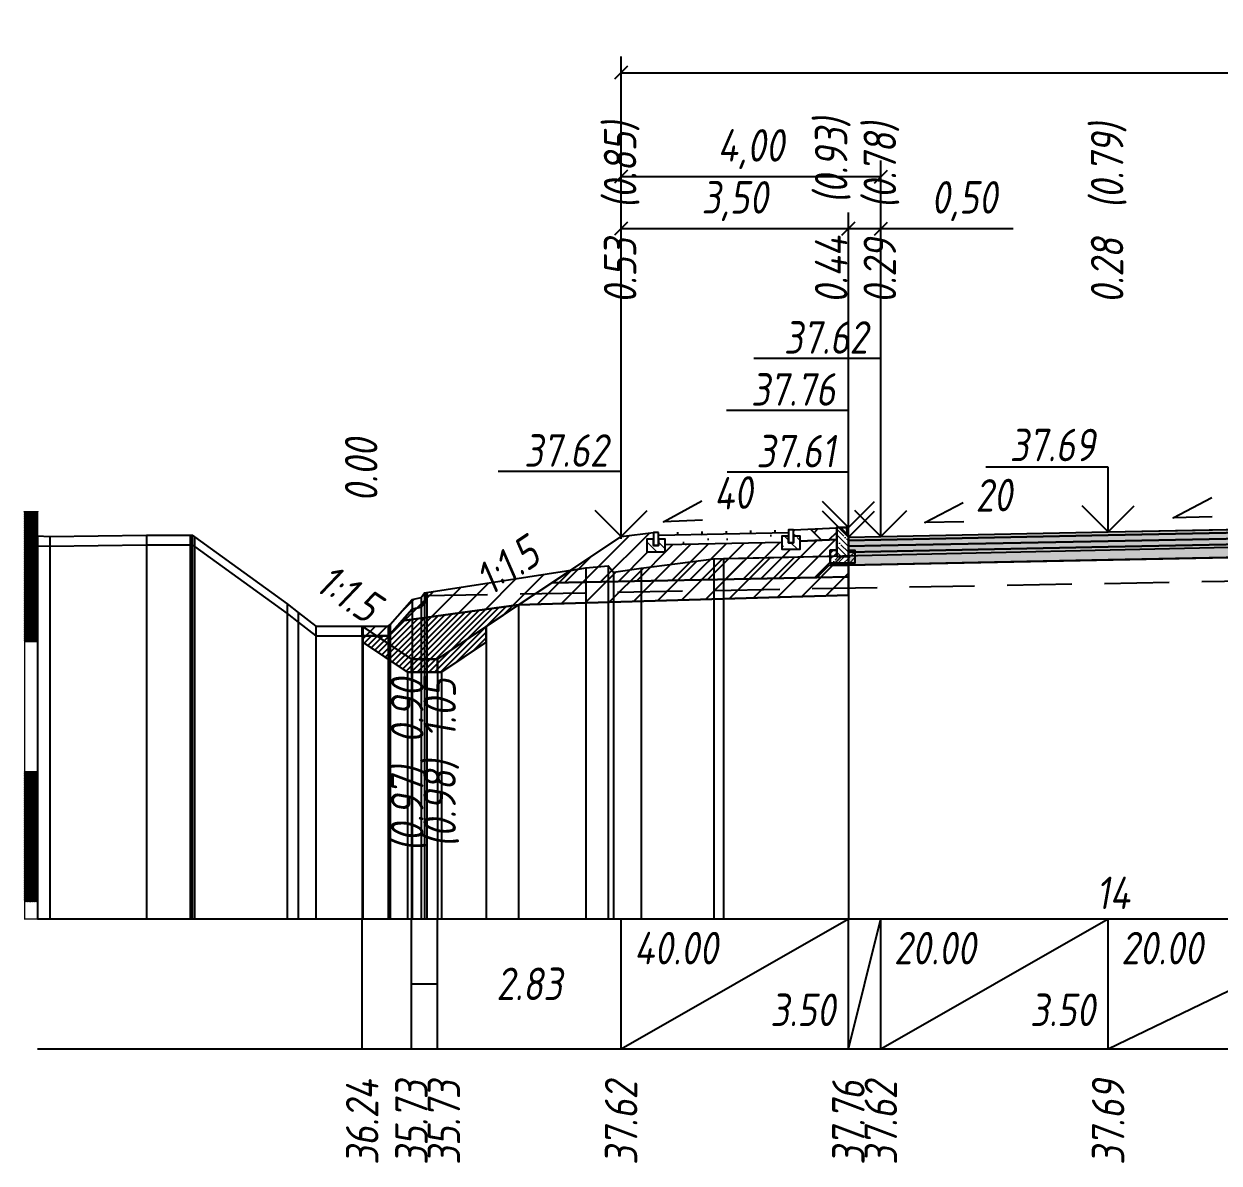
# Model space of a CAD drawing. Extents: x -717 to 1451, y -133302 to 233.
# Drawn here: x 78.9 to 171, y -111419.8 to -111332.1 of the extents above; entities that cross this region are included whole.
import ezdxf
from ezdxf.enums import TextEntityAlignment as Align

# ---------------------------------------------------------------- set-up
doc = ezdxf.new("R2010")
doc.units = 0
doc.linetypes.add('штриховая', pattern=[0.75, 0.5, -0.25])
for name, color, linetype in [('Интерполированный поперечник', 2, 'Continuous'), ('КОД_399', 252, 'Continuous'), ('Код_514', 1, 'Continuous'), ('Контур_0', 7, 'Continuous'), ('Контур_2660', 7, 'Continuous'), ('Контур_2665', 7, 'Continuous'), ('Контур_400', 7, 'Continuous'), ('Контур_508', 7, 'Continuous'), ('Контур_512', 7, 'Continuous'), ('Контур_513', 7, 'Continuous'), ('Красный поперечник', 1, 'Continuous'), ('Линейка абсолютных высот', 7, 'Continuous'), ('Объём_2501', 7, 'Continuous'), ('Объём_2650', 7, 'Continuous'), ('Объём_2660', 7, 'Continuous'), ('Объём_2661', 7, 'Continuous'), ('Объём_2663', 7, 'Continuous'), ('Объём_2664', 7, 'Continuous'), ('Объём_2665', 7, 'Continuous'), ('Объём_2666', 7, 'Continuous'), ('Объём_2667', 7, 'Continuous'), ('Объём_2668', 7, 'Continuous'), ('Объём_2669', 7, 'Continuous'), ('Объём_2675', 7, 'Continuous'), ('Откосы', 7, 'Continuous'), ('Отметки покрытия', 7, 'Continuous'), ('Рабочие отметки', 7, 'Continuous'), ('Рабочие отметки доп.', 7, 'Continuous'), ('Слои выравнивания', 7, 'Continuous'), ('Таблица', 7, 'Continuous'), ('Уклоны проезжей части', 7, 'Continuous'), ('Черный поперечник', 3, 'Continuous')]:
    doc.layers.add(name, color=color, linetype=linetype)
for name, color, linetype, true_color in [('Контур_2540', 2, 'Continuous', 0xffff00), ('Контур_2562', 3, 'Continuous', 0x00ff00), ('Контур_2570', 7, 'Continuous', 0x80ff00), ('Контур_2583', 3, 'Continuous', 0x00ff00), ('Контур_2584', 3, 'Continuous', 0x00ff00), ('Контур_2725', 7, 'Continuous', 0x323232), ('Контур_2736', 4, 'Continuous', 0x00ffff), ('Контур_2737', 4, 'Continuous', 0x00ffff), ('Контур_2738', 4, 'Continuous', 0x00ffff), ('Контур_2739', 4, 'Continuous', 0x00ffff), ('Контур_2741', 4, 'Continuous', 0x00ffff), ('Контур_2742', 4, 'Continuous', 0x00ffff), ('Контур_2743', 4, 'Continuous', 0x00ffff), ('Контур_2744', 7, 'Continuous', 0xa4ffff), ('Контур_2745', 7, 'Continuous', 0xa4ffff), ('Контур_2747', 4, 'Continuous', 0x00ffff), ('Контур_2748', 4, 'Continuous', 0x00ffff), ('Контур_2749', 4, 'Continuous', 0x00ffff), ('Контур_2750', 4, 'Continuous', 0x00ffff), ('Контур_2751', 4, 'Continuous', 0x00ffff), ('Контур_2752', 4, 'Continuous', 0x00ffff), ('Контур_2760', 7, 'Continuous', 0x323232), ('Контур_2761', 7, 'Continuous', 0x323232), ('Контур_2762', 7, 'Continuous', 0x323232), ('Контур_2763', 7, 'Continuous', 0x323232), ('Контур_402', 7, 'Continuous', 0xff6464), ('Контур_703', 4, 'Continuous', 0x00ffff), ('Контур_705', 4, 'Continuous', 0x00ffff), ('Контур_707', 4, 'Continuous', 0x00ffff), ('Контур_720', 131, 'Continuous', 0xaaffff), ('Объём_2520', 7, 'Continuous', 0x80ffff), ('Объём_2540', 2, 'Continuous', 0xffff00), ('Объём_2562', 3, 'Continuous', 0x00ff00), ('Объём_2563', 7, 'Continuous', 0xff8000), ('Объём_2570', 7, 'Continuous', 0x80ff00), ('Объём_2583', 3, 'Continuous', 0x00ff00), ('Объём_2584', 3, 'Continuous', 0x00ff00), ('Объём_2594', 3, 'Continuous', 0x00ff00), ('Объём_2598', 3, 'Continuous', 0x00ff00), ('Объём_2600', 7, 'Continuous', 0x808000), ('Объём_2620', 2, 'Continuous', 0xffff00), ('Объём_2746', 2, 'Continuous', 0xffff00)]:
    doc.layers.add(name, color=color, linetype=linetype, true_color=true_color)
doc.styles.get("Standard").update_dxf_attribs({"font": 'txt', "height": 2.5})
doc.styles.add('М', font='romand.shx', dxfattribs={"width": 0.8, "oblique": 10, "height": 2.5})
doc.dimstyles.new('ISO-25', dxfattribs={"dimtxt": 2.5, "dimasz": 2.5, "dimexe": 1.25, "dimexo": 0.625, "dimtad": 1, "dimtxsty": 'Standard', "dimcen": 2.5, "dimadec": 0, "dimazin": 0, "dimtfac": 1, "dimtmove": 0, "dimatfit": 3, "dimfxl": 1, "dimarcsym": 0})
pattern_1 = [(45.000001252, (0, 0), (-0.026516505928, 0.026516504769), []), (135.00000034, (0, 0), (-0.02651650519, -0.026516505506), [])]

# ---------------------------------------------------------------- blocks, each defined once
blk = doc.blocks.new('_Oblique')
at = {"color": 0, "linetype": 'ByBlock', "lineweight": -2}
blk.add_line((-0.5, -0.5), (0.5, 0.5), dxfattribs=at)
blk = doc.blocks.new('*D3616')
at = {"color": 0, "lineweight": -2, "transparency": 16777216}
for p, q in [((124.935, -111371.008), (124.935, -111346.617)), ((142.435, -111371.058), (142.435, -111346.617)), ((124.935, -111347.867), (142.435, -111347.867))]:
    blk.add_line(p, q, dxfattribs=at)
at = {"layer": 'Defpoints', "color": 0, "transparency": 16777216}
for p in [(142.435, -111347.867), (124.935, -111371.633), (142.435, -111371.683)]:
    blk.add_point(p, dxfattribs=at)
at = {"color": 0, "lineweight": -2, "transparency": 16777216, "rotation": 180}
blk.add_blockref('_Oblique', (124.935, -111347.867), dxfattribs=at)
at = {"color": 0, "lineweight": -2, "transparency": 16777216}
blk.add_blockref('_Oblique', (142.435, -111347.867), dxfattribs=at)
at = {"color": 0, "transparency": 16777216, "insert": (133.685, -111345.754), "char_height": 2.5, "width": 9.58333, "attachment_point": 5, "style": 'М'}
blk.add_mtext('3,50', dxfattribs=at)
blk = doc.blocks.new('*D3618')
at = {"color": 0, "lineweight": -2, "transparency": 16777216}
for p, q in [((142.435, -111371.058), (142.435, -111346.617)), ((144.935, -111371.008), (144.935, -111346.617)), ((142.435, -111347.867), (144.935, -111347.867)), ((144.935, -111347.867), (155.129, -111347.867))]:
    blk.add_line(p, q, dxfattribs=at)
at = {"layer": 'Defpoints', "color": 0, "transparency": 16777216}
for p in [(144.935, -111347.867), (142.435, -111371.683), (144.935, -111371.633)]:
    blk.add_point(p, dxfattribs=at)
at = {"color": 0, "lineweight": -2, "transparency": 16777216, "rotation": 180}
blk.add_blockref('_Oblique', (142.435, -111347.867), dxfattribs=at)
at = {"color": 0, "lineweight": -2, "transparency": 16777216}
blk.add_blockref('_Oblique', (144.935, -111347.867), dxfattribs=at)
at = {"color": 0, "transparency": 16777216, "insert": (151.367, -111345.754), "char_height": 2.5, "width": 9.16667, "attachment_point": 5, "style": 'М'}
blk.add_mtext('0,50', dxfattribs=at)
blk = doc.blocks.new('*D3621')
at = {"color": 0, "lineweight": -2, "transparency": 16777216}
for p, q in [((124.935, -111371.758), (124.935, -111342.617)), ((144.935, -111371.008), (144.935, -111342.617)), ((124.935, -111343.867), (144.935, -111343.867))]:
    blk.add_line(p, q, dxfattribs=at)
at = {"layer": 'Defpoints', "color": 0, "transparency": 16777216}
for p in [(144.935, -111343.867), (144.935, -111371.633), (124.935, -111372.383)]:
    blk.add_point(p, dxfattribs=at)
at = {"color": 0, "lineweight": -2, "transparency": 16777216, "rotation": 180}
blk.add_blockref('_Oblique', (124.935, -111343.867), dxfattribs=at)
at = {"color": 0, "lineweight": -2, "transparency": 16777216}
blk.add_blockref('_Oblique', (144.935, -111343.867), dxfattribs=at)
at = {"color": 0, "transparency": 16777216, "insert": (134.935, -111341.754), "char_height": 2.5, "width": 9.16667, "attachment_point": 5, "style": 'М'}
blk.add_mtext('4,00', dxfattribs=at)
blk = doc.blocks.new('*D3622')
at = {"color": 0, "lineweight": -2, "transparency": 16777216}
for p, q in [((124.935, -111371.758), (124.935, -111334.617)), ((241.472, -111371.758), (241.472, -111334.617)), ((124.935, -111335.867), (241.472, -111335.867))]:
    blk.add_line(p, q, dxfattribs=at)
at = {"layer": 'Defpoints', "color": 0, "transparency": 16777216}
for p in [(241.472, -111335.867), (124.935, -111372.383), (241.472, -111372.383)]:
    blk.add_point(p, dxfattribs=at)
at = {"color": 0, "lineweight": -2, "transparency": 16777216, "rotation": 180}
blk.add_blockref('_Oblique', (124.935, -111335.867), dxfattribs=at)
at = {"color": 0, "lineweight": -2, "transparency": 16777216}
blk.add_blockref('_Oblique', (241.472, -111335.867), dxfattribs=at)
at = {"color": 0, "transparency": 16777216, "insert": (183.204, -111333.754), "char_height": 2.5, "width": 11.66667, "attachment_point": 5, "style": 'М'}
blk.add_mtext('23,31', dxfattribs=at)
blk = doc.blocks.new('БР100.30.18')
at = {"linetype": 'Continuous', "lineweight": 13}
h = blk.add_hatch(dxfattribs=at)
h.set_pattern_fill('ANSI35', scale=5)
h.set_pattern_definition([(45, (-1504.996, -4799.2297), (-0.88388348, 0.88388348), []), (45, (-1504.1121, -4799.2297), (-0.88388348, 0.88388348), [1.5625, -0.3125, 0, -0.3125])])
h.paths.add_polyline_path([(0.3, 3.47), (1.8, 3.47), (1.8, -1.03), (0, -1.03), (0, 1.97)])
h = blk.add_hatch(dxfattribs=at)
h.set_pattern_fill('ANSI35', scale=5, angle=90)
h.set_pattern_definition([(135, (-1504.996, -4800.7297), (-0.88388348, -0.88388348), []), (135, (-1504.996, -4799.8458), (-0.88388348, -0.88388348), [1.5625, -0.3125, 0, -0.3125])])
h.paths.add_polyline_path([(-1, -0.03), (0, -0.03), (0, -1.03), (1.8, -1.03), (1.8, -0.03), (2.8, -0.03), (2.8, -2.03), (-1, -2.03)])
at = {"color": 7, "lineweight": 30}
blk.add_lwpolyline([(1.8, -1.03), (0, -1.03), (0, 1.97), (0.3, 3.47), (1.8, 3.47)], close=True, dxfattribs=at)
at = {"linetype": 'Continuous'}
blk.add_lwpolyline([(0, -0.03), (-1, -0.03), (-1, -2.03), (2.8, -2.03), (2.8, -0.03), (1.8, -0.03)], dxfattribs=at)

msp = doc.modelspace()

# ---------------------------------------------------------------- hatches: boundary and pattern name
at = {"linetype": 'Continuous'}
h = msp.add_hatch(dxfattribs=at)
h.set_pattern_fill('ANSI31', color=256, scale=15, angle=45, style=0)
h.set_pattern_definition([(90, (-1747.5688, -116324.6858), (-1.875, 3e-16), [])])
h.paths.add_polyline_path([(127.819, -111371.261), (137.814, -111371.055), (137.814, -111371.255), (127.819, -111371.453)])
h = msp.add_hatch(dxfattribs=at)
h.set_pattern_fill('AR-HBONE', color=253, scale=0.3)
h.set_pattern_definition([(45, (-135.1326, -117176.9043), (0, 1.69705627), [3.6, -1.2]), (135, (-134.2841, -117176.0557), (1e-16, 1.69705627), [3.6, -1.2])])
h.paths.add_polyline_path([(137.814, -111371.055), (137.814, -111372.055), (137.814, -111372.055)])
h.paths.add_polyline_path([(141.535, -111370.906), (138.214, -111371.055), (138.214, -111371.555), (138.714, -111371.555), (138.714, -111371.933), (141.536, -111371.807)])
at = {"linetype": 'Continuous', "lineweight": 13}
h = msp.add_hatch(dxfattribs=at)
h.set_pattern_fill('ANSI35', scale=5, angle=90)
h.set_pattern_definition([(135, (-1693.1278, -45643.6328), (-0.883883476, -0.883883476), []), (135, (-1693.1278, -45642.749), (-0.883883476, -0.883883476), [1.5625, -0.3125, 0, -0.3125])])
h.paths.add_polyline_path([(128.319, -111371.761), (127.819, -111371.761), (127.819, -111372.261), (127.419, -111372.261), (127.419, -111371.761), (126.919, -111371.761), (126.919, -111372.761), (128.319, -111372.761)])
h = msp.add_hatch(dxfattribs=at)
h.set_pattern_fill('ANSI35', scale=5, angle=90)
h.set_pattern_definition([(135, (-1703.5234, -45643.4267), (-0.883883476, -0.883883476), []), (135, (-1703.5234, -45642.5429), (-0.883883476, -0.883883476), [1.5625, -0.3125, 0, -0.3125])])
h.paths.add_polyline_path([(138.714, -111371.555), (138.215, -111371.555), (138.214, -111372.055), (137.814, -111372.055), (137.814, -111371.555), (137.314, -111371.555), (137.314, -111372.555), (138.714, -111372.555)])
at = {"layer": 'КОД_399'}
h = msp.add_hatch(dxfattribs=at)
h.set_pattern_fill('AR-CONC', scale=0.7, angle=45, style=0)
h.set_pattern_definition([(95, (-1747.651, -116324.775), (3.860864, 3.2396496), [0.525, -5.775]), (40, (-1747.651, -116324.775), (-4.409945, 3.036377), [0.42, -4.62]), (145.45144, (-1747.329, -116324.505), (-0.549081, 6.2760265), [0.4461813, -4.907995]), (91.1842, (-1748.641, -116323.785), (6.101854, 4.4632964), [0.7875, -8.6625]), (141.63564, (-1748.132, -116323.413), (-0.1953, 9.447982), [0.669272, -7.361996]), (36.18416, (-1748.641, -116323.785), (-0.1953, 9.447982), [0.63, -6.93]), (66, (-1747.8983, -116323.5376), (4.947401, 0.9616773), [0.525, -5.775]), (11, (-1747.8983, -116323.5376), (-2.38496, 4.793659), [0.42, -4.62]), (116.45144, (-1747.486, -116323.4574), (2.562441, 5.7553363), [0.4461813, -4.907995]), (82.5, (-1747.6508, -116324.775), (-1.5875523, 1.7079287), [0, -4.564, 0, -4.69, 0, -4.6375]), (52.5, (-1747.6508, -116324.775), (-0.6501106, 3.2543661), [0, -2.674, 0, -4.459, 0, -1.7675]), (12.5, (-1748.7546, -116325.8788), (2.7539272, 2.5306453), [0, -1.75, 0, -5.46, 0, -7.245]), (2.5, (-1749.2496, -116326.3738), (2.3911299, 3.3821186), [0, -2.275, 0, -3.626, 0, -5.145])])
h.paths.add_polyline_path([(128.319, -111371.761), (127.819, -111371.761), (127.819, -111371.453), (137.814, -111371.255), (137.814, -111371.555), (137.314, -111371.555), (137.314, -111372.015), (128.319, -111372.193)])
at = {"layer": 'Линейка абсолютных высот'}
h = msp.add_hatch(dxfattribs=at)
h.set_pattern_fill('ANSI37', scale=0.3, style=0)
h.set_pattern_definition(pattern_1)
h.paths.add_polyline_path([(80, -111379.656), (80, -111369.656), (79, -111369.656), (79, -111379.656)])
h = msp.add_hatch(dxfattribs=at)
h.set_pattern_fill('ANSI37', scale=0.3, style=0)
h.set_pattern_definition(pattern_1)
h.paths.add_polyline_path([(80, -111399.656), (80, -111389.656), (79, -111389.656), (79, -111399.656)])
at = {"layer": 'Объём_2563'}
h = msp.add_hatch(dxfattribs=at)
h.set_pattern_fill('ANSI31', color=256, scale=0.3)
h.paths.add_polyline_path([(140.935, -111373.8), (140.017, -111374.718), (119.6, -111375.127), (124.935, -111371.57), (127.419, -111371.261), (127.419, -111371.761), (126.919, -111371.761), (126.919, -111372.761), (128.319, -111372.761), (128.319, -111372.193), (137.314, -111372.015), (137.314, -111372.555), (138.714, -111372.555), (138.714, -111371.933), (141.536, -111371.807), (141.536, -111372.621), (141.036, -111372.621), (141.037, -111373.621), (142.435, -111373.62), (142.435, -111373.77)])
h.paths.add_polyline_path([(245.314, -111375.097), (226.39, -111374.718), (225.472, -111373.8), (223.972, -111373.77), (223.972, -111373.62), (225.37, -111373.621), (225.371, -111372.621), (224.871, -111372.621), (224.872, -111371.807), (227.693, -111371.933), (227.693, -111372.555), (229.093, -111372.555), (229.093, -111372.015), (238.088, -111372.194), (238.088, -111372.761), (239.488, -111372.761), (239.488, -111371.761), (238.988, -111371.761), (238.988, -111371.261), (241.472, -111371.57), (245.314, -111374.132)])
at = {"layer": 'Объём_2570'}
h = msp.add_hatch(dxfattribs=at)
h.set_pattern_fill('ANSI31', color=256, scale=0.2)
h.paths.add_polyline_path([(109.974, -111376.622), (109.807, -111376.665), (109.552, -111377.006), (108.855, -111377.158), (107.143, -111379.097), (107, -111379.226), (105, -111379.223), (105, -111378.473), (107, -111378.476), (107.143, -111378.347), (108.855, -111376.408), (109.552, -111376.256), (109.807, -111375.915), (109.974, -111375.872)])
at = {"layer": 'Объём_2600'}
h = msp.add_hatch(dxfattribs=at)
h.set_pattern_fill('ANSI31', color=6, scale=0.4)
h.paths.add_polyline_path([(108.855, -111377.158), (109.552, -111377.006), (109.807, -111376.665), (109.974, -111376.622), (109.974, -111375.872), (122.224, -111373.99), (123.93, -111373.831), (124.349, -111374.308), (126.483, -111374), (132.075, -111373.289), (142.435, -111373.054), (142.435, -111376.078), (117.031, -111376.84), (108.061, -111378.057)])
h.paths.add_polyline_path([(254.814, -111374.132), (254.814, -111375.333), (251.367, -111377.632), (248.761, -111377.632), (247.489, -111376.783), (223.972, -111376.078), (223.972, -111372.835), (237.653, -111373.105), (246.304, -111373.483), (253.12, -111373.601), (254.561, -111373.393), (254.695, -111373.446), (255.647, -111373.576)])
h = msp.add_hatch(dxfattribs=at)
h.set_pattern_fill('HONEY', color=5, scale=0.3)
h.paths.add_polyline_path([(105, -111379.223), (105, -111378.473), (105.04, -111378.5), (105.04, -111379.223)])
at = {"layer": 'Объём_2620'}
h = msp.add_hatch(dxfattribs=at)
h.set_pattern_fill('ANSI31', color=2, scale=0.1)
h.paths.add_polyline_path([(107, -111379.226), (107.143, -111379.097), (108.061, -111378.057), (117.031, -111376.84), (114.54, -111378.5), (114.54, -111379.702), (111.093, -111382), (108.488, -111382), (105.04, -111379.702), (105.04, -111379.223)])
h = msp.add_hatch(dxfattribs=at)
h.set_pattern_fill('ANSI31', color=2, scale=0.1)
h.paths.add_polyline_path([(107, -111379.226), (107.143, -111379.097), (108.061, -111378.057), (117.031, -111376.84), (114.54, -111378.5), (114.54, -111379.702), (111.093, -111382), (108.488, -111382), (105.04, -111379.702), (105.04, -111379.223)])
at = {"layer": 'Слои выравнивания'}
for color, points in [(2, [(142.435, -111371.62), (144.935, -111371.57), (162.435, -111371.22), (183.204, -111370.805), (183.204, -111371.055), (162.435, -111371.47), (144.935, -111371.82), (142.435, -111371.87)]), (3, [(142.435, -111371.87), (144.935, -111371.82), (162.435, -111371.47), (183.204, -111371.055), (183.204, -111371.505), (162.435, -111371.92), (144.935, -111372.27), (142.435, -111372.32)]), (4, [(142.435, -111372.32), (144.935, -111372.27), (162.435, -111371.92), (183.204, -111371.505), (183.204, -111371.955), (162.435, -111372.37), (144.935, -111372.72), (142.435, -111372.77)]), (5, [(142.435, -111372.77), (144.935, -111372.72), (162.435, -111372.37), (183.204, -111371.955), (183.204, -111372.955), (162.435, -111373.37), (144.935, -111373.72), (142.435, -111373.77)])]:
    msp.add_hatch(color=color, dxfattribs=at).paths.add_polyline_path(points)

# ---------------------------------------------------------------- linework, layer by layer
for points in [[(138.214, -111371.055), (137.814, -111371.055), (137.814, -111372.055), (138.214, -111372.055), (138.214, -111371.055)], [(138.214, -111371.055), (141.535, -111370.906), (141.536, -111371.807), (138.714, -111371.933), (138.714, -111371.555), (138.214, -111371.555), (138.214, -111371.055)], [(127.419, -111371.761), (126.919, -111371.761), (126.919, -111372.761), (128.319, -111372.761), (128.319, -111371.761), (127.819, -111371.761), (127.819, -111372.261), (127.419, -111372.261), (127.419, -111371.761)], [(127.819, -111371.261), (127.419, -111371.261), (127.419, -111372.261), (127.819, -111372.261), (127.819, -111371.261)], [(127.819, -111371.453), (137.814, -111371.255)], [(137.814, -111371.555), (137.314, -111371.555), (137.314, -111372.555), (138.714, -111372.555), (138.714, -111371.555), (138.214, -111371.555), (138.214, -111372.055), (137.814, -111372.055), (137.814, -111371.555)], [(128.319, -111372.193), (137.314, -111372.015)]]:
    msp.add_lwpolyline(points)
at = {"layer": 'Интерполированный поперечник', "linetype": 'штриховая', "ltscale": 10, "flags": 128}
msp.add_lwpolyline([(109.656, -111376.117), (248.97, -111373.622)], dxfattribs=at)
at = {"layer": 'Код_514'}
for p, q in [((105, -111411), (105, -111401)), ((108.79, -111411), (108.79, -111401)), ((110.79, -111411), (110.79, -111401)), ((124.935, -111411), (124.935, -111401)), ((124.935, -111411), (142.435, -111401)), ((142.435, -111411), (142.435, -111401)), ((142.435, -111411), (142.435, -111401)), ((142.435, -111411), (144.935, -111401)), ((144.935, -111411), (144.935, -111401)), ((144.935, -111411), (162.435, -111401)), ((162.435, -111411), (162.435, -111401)), ((162.435, -111411), (183.204, -111401)), ((108.79, -111406), (110.79, -111406))]:
    msp.add_line(p, q, dxfattribs=at)
at = {"layer": 'Контур_0', "flags": 128}
for points in [[(124.935, -111371.57), (118.348, -111375.961), (118.348, -111375.961), (118.348, -111375.961), (118.348, -111375.961), (118.348, -111375.961), (118.348, -111375.961), (118.348, -111375.961), (118.348, -111375.961), (118.348, -111375.961), (118.348, -111375.961), (118.348, -111375.961), (118.348, -111375.961), (118.348, -111375.961), (118.348, -111375.961), (110.79, -111381), (108.79, -111381), (105, -111378.473), (105, -111378.473), (105, -111378.473), (105, -111378.473), (105, -111378.473), (105, -111378.473), (105, -111378.473), (105, -111378.473), (105, -111378.473), (105, -111378.473), (105, -111378.473), (105, -111378.473), (105, -111378.473)], [(124.935, -111371.57), (118.348, -111375.961), (118.348, -111375.961), (118.348, -111375.961), (118.348, -111375.961), (118.348, -111375.961), (118.348, -111375.961), (118.348, -111375.961), (118.348, -111375.961), (118.348, -111375.961), (118.348, -111375.961), (118.348, -111375.961), (118.348, -111375.961), (118.348, -111375.961), (118.348, -111375.961), (110.79, -111381)]]:
    msp.add_lwpolyline(points, dxfattribs=at)
at = {"layer": 'Контур_0', "color": 250, "flags": 128}
for points in [[(119.6, -111375.127), (140.017, -111374.718), (140.935, -111373.8), (142.435, -111373.77)], [(140.935, -111373.8), (142.435, -111373.77), (142.435, -111374.67), (140.017, -111374.718), (140.935, -111373.8), (140.935, -111373.8)]]:
    msp.add_lwpolyline(points, dxfattribs=at)
at = {"layer": 'Контур_2540', "flags": 128}
msp.add_lwpolyline([(142.435, -111376.078), (117.031, -111376.84), (119.6, -111375.127), (142.435, -111374.67), (142.435, -111376.078), (142.435, -111376.078)], dxfattribs=at)
at = {"layer": 'Контур_2562', "flags": 128}
msp.add_lwpolyline([(124.935, -111371.57), (124.935, -111371.57), (124.935, -111371.57), (124.935, -111371.57), (124.935, -111371.57)], dxfattribs=at)
at = {"layer": 'Контур_2570', "flags": 128}
msp.add_lwpolyline([(80, -111372.279), (80.953, -111372.314), (88.386, -111372.215), (91.76, -111372.216), (91.913, -111372.221), (92.086, -111372.348), (99.228, -111377.506), (100.063, -111378.167), (101.439, -111379.217), (107, -111379.226), (107.143, -111379.097), (108.855, -111377.158), (109.552, -111377.006), (109.552, -111377.006), (109.807, -111376.665), (109.974, -111376.622), (109.974, -111375.872), (122.224, -111373.99), (123.93, -111373.831), (124.349, -111374.308), (126.483, -111374), (132.075, -111373.289), (132.808, -111373.269), (183.204, -111372.144)], dxfattribs=at)
at = {"layer": 'Контур_2583', "flags": 128}
for points in [[(108.488, -111382), (108.79, -111382), (108.79, -111381), (105.04, -111378.5), (105.04, -111379.702), (108.488, -111382)], [(114.54, -111379.702), (114.54, -111378.5), (110.79, -111381), (110.79, -111382), (111.093, -111382), (114.54, -111379.702)]]:
    msp.add_lwpolyline(points, dxfattribs=at)
at = {"layer": 'Контур_2584', "flags": 128}
msp.add_lwpolyline([(110.79, -111382), (110.79, -111381), (108.79, -111381), (108.79, -111382), (110.79, -111382)], dxfattribs=at)
at = {"layer": 'Контур_2660', "flags": 128}
msp.add_lwpolyline([(117.031, -111376.84), (142.435, -111376.078)], dxfattribs=at)
at = {"layer": 'Контур_2665', "flags": 128}
msp.add_lwpolyline([(124.935, -111371.57), (124.935, -111371.57)], dxfattribs=at)
at = {"layer": 'Контур_2725', "flags": 128}
msp.add_lwpolyline([(142.435, -111373.77), (144.935, -111373.72), (162.435, -111373.37), (183.204, -111372.955), (185.634, -111373.003), (203.972, -111373.37), (221.472, -111373.72), (223.972, -111373.77)], dxfattribs=at)
at = {"layer": 'Контур_2736', "flags": 128}
for points in [[(124.935, -111371.57), (118.348, -111375.961)], [(118.348, -111375.961), (110.79, -111381)]]:
    msp.add_lwpolyline(points, dxfattribs=at)
at = {"layer": 'Контур_2737', "flags": 128}
msp.add_lwpolyline([(118.348, -111375.961), (118.348, -111375.961)], dxfattribs=at)
at = {"layer": 'Контур_2738', "flags": 128}
msp.add_lwpolyline([(118.348, -111375.961), (118.348, -111375.961)], dxfattribs=at)
at = {"layer": 'Контур_2739', "flags": 128}
msp.add_lwpolyline([(118.348, -111375.961), (118.348, -111375.961)], dxfattribs=at)
at = {"layer": 'Контур_2741', "flags": 128}
msp.add_lwpolyline([(105, -111378.473), (105, -111378.473)], dxfattribs=at)
at = {"layer": 'Контур_2742', "flags": 128}
msp.add_lwpolyline([(105, -111378.473), (105, -111378.473)], dxfattribs=at)
at = {"layer": 'Контур_2743', "flags": 128}
msp.add_lwpolyline([(105, -111378.473), (105, -111378.473)], dxfattribs=at)
at = {"layer": 'Контур_2744', "flags": 128}
msp.add_lwpolyline([(105, -111378.473), (105, -111378.473)], dxfattribs=at)
msp.add_lwpolyline([(105, -111378.473), (105, -111378.473)], dxfattribs=at)
msp.add_lwpolyline([(105, -111378.473), (105, -111378.473)], dxfattribs=at)
msp.add_lwpolyline([(105, -111378.473), (105, -111378.473)], dxfattribs=at)
msp.add_lwpolyline([(105, -111378.473), (105, -111378.473)], dxfattribs=at)
msp.add_lwpolyline([(105, -111378.473), (105, -111378.473)], dxfattribs=at)
at = {"layer": 'Контур_2745', "flags": 128}
msp.add_lwpolyline([(118.348, -111375.961), (118.348, -111375.961)], dxfattribs=at)
msp.add_lwpolyline([(118.348, -111375.961), (118.348, -111375.961)], dxfattribs=at)
msp.add_lwpolyline([(118.348, -111375.961), (118.348, -111375.961)], dxfattribs=at)
msp.add_lwpolyline([(118.348, -111375.961), (118.348, -111375.961)], dxfattribs=at)
msp.add_lwpolyline([(118.348, -111375.961), (118.348, -111375.961)], dxfattribs=at)
msp.add_lwpolyline([(118.348, -111375.961), (118.348, -111375.961)], dxfattribs=at)
at = {"layer": 'Контур_2747', "flags": 128}
msp.add_lwpolyline([(118.348, -111375.961), (118.348, -111375.961)], dxfattribs=at)
at = {"layer": 'Контур_2748', "flags": 128}
msp.add_lwpolyline([(118.348, -111375.961), (118.348, -111375.961)], dxfattribs=at)
at = {"layer": 'Контур_2749', "flags": 128}
msp.add_lwpolyline([(118.348, -111375.961), (118.348, -111375.961)], dxfattribs=at)
at = {"layer": 'Контур_2750', "flags": 128}
msp.add_lwpolyline([(105, -111378.473), (105, -111378.473)], dxfattribs=at)
at = {"layer": 'Контур_2751', "flags": 128}
msp.add_lwpolyline([(105, -111378.473), (105, -111378.473)], dxfattribs=at)
at = {"layer": 'Контур_2752', "flags": 128}
msp.add_lwpolyline([(105, -111378.473), (105, -111378.473)], dxfattribs=at)
at = {"layer": 'Контур_2760', "flags": 128}
msp.add_lwpolyline([(142.435, -111371.62), (144.935, -111371.57), (162.435, -111371.22), (183.204, -111370.805), (185.634, -111370.853), (203.972, -111371.22), (221.472, -111371.57), (223.972, -111371.62)], dxfattribs=at)
at = {"layer": 'Контур_2761', "flags": 128}
msp.add_lwpolyline([(142.435, -111371.87), (144.935, -111371.82), (162.435, -111371.47), (183.204, -111371.055), (185.634, -111371.103), (203.972, -111371.47), (221.472, -111371.82), (223.972, -111371.87)], dxfattribs=at)
at = {"layer": 'Контур_2762', "flags": 128}
msp.add_lwpolyline([(142.435, -111372.32), (144.935, -111372.27), (162.435, -111371.92), (183.204, -111371.505), (185.634, -111371.553), (203.972, -111371.92), (221.472, -111372.27), (223.972, -111372.32)], dxfattribs=at)
at = {"layer": 'Контур_2763', "flags": 128}
msp.add_lwpolyline([(142.435, -111372.77), (144.935, -111372.72), (162.435, -111372.37), (183.204, -111371.955), (185.634, -111372.003), (203.972, -111372.37), (221.472, -111372.72), (223.972, -111372.77)], dxfattribs=at)
at = {"layer": 'Контур_400', "flags": 128}
msp.add_lwpolyline([(142.435, -111371.62), (144.935, -111371.57), (144.935, -111371.57), (144.935, -111371.57), (144.935, -111371.57), (144.935, -111371.57), (144.935, -111371.57), (162.435, -111371.22), (183.204, -111370.805)], dxfattribs=at)
at = {"layer": 'Контур_402', "flags": 128}
msp.add_lwpolyline([(117.031, -111376.84), (142.435, -111376.078), (142.435, -111373.77), (183.204, -111372.955), (223.972, -111373.77), (223.972, -111376.078), (247.489, -111376.783)], dxfattribs=at)
at = {"layer": 'Контур_508', "flags": 128}
msp.add_lwpolyline([(105, -111378.473), (105.04, -111378.5), (105.04, -111379.702), (108.488, -111382), (108.79, -111382), (110.79, -111382), (111.093, -111382), (114.54, -111379.702), (114.54, -111378.5), (117.031, -111376.84), (142.435, -111376.078), (142.435, -111373.77), (183.204, -111372.955), (223.972, -111373.77), (223.972, -111376.078), (247.489, -111376.783), (248.761, -111377.632), (249.064, -111377.632), (251.064, -111377.632), (251.367, -111377.632), (254.814, -111375.333), (254.814, -111374.132), (255.647, -111373.576)], dxfattribs=at)
at = {"layer": 'Контур_512', "flags": 128}
msp.add_lwpolyline([(105, -111378.473), (105.04, -111378.5), (105.04, -111379.702), (108.488, -111382), (108.79, -111382), (110.79, -111382), (111.093, -111382), (114.54, -111379.702), (114.54, -111378.5), (117.031, -111376.84), (142.435, -111376.078)], dxfattribs=at)
at = {"layer": 'Контур_513', "flags": 128}
msp.add_lwpolyline([(105, -111378.473), (105.04, -111378.5), (105.04, -111379.702), (108.488, -111382), (108.79, -111382), (110.79, -111382), (111.093, -111382), (114.54, -111379.702), (114.54, -111378.5), (117.031, -111376.84), (142.435, -111376.078), (142.435, -111373.77), (183.204, -111372.955), (223.972, -111373.77), (223.972, -111376.078), (247.489, -111376.783), (248.761, -111377.632), (249.064, -111377.632), (251.064, -111377.632), (251.367, -111377.632), (254.814, -111375.333), (254.814, -111374.132), (255.647, -111373.576)], dxfattribs=at)
at = {"layer": 'Контур_703', "flags": 128}
msp.add_lwpolyline([(124.935, -111371.57), (118.348, -111375.961)], dxfattribs=at)
at = {"layer": 'Контур_705', "flags": 128}
msp.add_lwpolyline([(118.348, -111375.961), (118.348, -111375.961)], dxfattribs=at)
at = {"layer": 'Контур_707', "flags": 128}
msp.add_lwpolyline([(108.79, -111381), (105, -111378.473)], dxfattribs=at)
at = {"layer": 'Контур_720', "flags": 128}
msp.add_lwpolyline([(110.79, -111381), (108.79, -111381)], dxfattribs=at)
at = {"layer": 'Красный поперечник'}
for p, q in [((162.435, -111371.22), (183.204, -111370.805)), ((110.79, -111381), (124.935, -111371.57)), ((142.435, -111371.62), (144.935, -111371.57)), ((144.935, -111371.57), (162.435, -111371.22)), ((142.435, -111376.078), (142.435, -111401)), ((117.031, -111376.84), (117.031, -111401)), ((105, -111378.473), (105, -111401)), ((105, -111378.473), (108.79, -111381)), ((105.04, -111378.5), (105.04, -111401)), ((114.54, -111378.5), (114.54, -111401)), ((105.04, -111379.702), (105.04, -111401)), ((114.54, -111379.702), (114.54, -111401)), ((108.79, -111381), (110.79, -111381)), ((108.488, -111382), (108.488, -111401)), ((108.79, -111382), (108.79, -111401)), ((110.79, -111382), (110.79, -111401)), ((111.093, -111382), (111.093, -111401))]:
    msp.add_line(p, q, dxfattribs=at)
at = {"layer": 'Линейка абсолютных высот', "color": 7, "const_width": 0.1, "flags": 128}
for points in [[(80, -111379.656), (80, -111369.656), (79, -111369.656), (79, -111379.656), (80, -111379.656)], [(80, -111389.656), (80, -111379.656), (79, -111379.656), (79, -111389.656), (80, -111389.656)], [(80, -111399.656), (80, -111389.656), (79, -111389.656), (79, -111399.656), (80, -111399.656)], [(80, -111401), (80, -111399.656), (79, -111399.656), (79, -111401), (80, -111401)]]:
    msp.add_lwpolyline(points, dxfattribs=at)
at = {"layer": 'Объём_2501', "flags": 128}
msp.add_lwpolyline([(142.435, -111371.62), (144.935, -111371.57), (144.935, -111371.57), (144.935, -111371.57), (144.935, -111371.57), (144.935, -111371.57), (144.935, -111371.57), (162.435, -111371.22), (183.204, -111370.805)], dxfattribs=at)
at = {"layer": 'Объём_2520', "color": 250, "flags": 128}
msp.add_lwpolyline([(140.935, -111373.8), (142.435, -111373.77), (142.435, -111374.67), (140.017, -111374.718), (140.935, -111373.8), (140.935, -111373.8)], dxfattribs=at)
at = {"layer": 'Объём_2540', "flags": 128}
msp.add_lwpolyline([(142.435, -111376.078), (117.031, -111376.84), (119.6, -111375.127), (142.435, -111374.67), (142.435, -111376.078), (142.435, -111376.078)], dxfattribs=at)
at = {"layer": 'Объём_2562', "flags": 128}
msp.add_lwpolyline([(124.935, -111371.57), (124.935, -111371.57), (124.935, -111371.57), (124.935, -111371.57), (124.935, -111371.57)], dxfattribs=at)
at = {"layer": 'Объём_2563', "color": 250, "flags": 128}
msp.add_lwpolyline([(140.935, -111373.8), (140.017, -111374.718), (119.6, -111375.127), (124.935, -111371.57), (127.419, -111371.261), (127.419, -111371.761), (126.919, -111371.761), (126.919, -111372.761), (128.319, -111372.761), (128.319, -111372.193), (137.314, -111372.015), (137.314, -111372.555), (138.714, -111372.555), (138.714, -111371.933), (141.536, -111371.807), (141.536, -111372.621), (141.036, -111372.621), (141.037, -111373.621), (142.435, -111373.62), (142.435, -111373.77), (140.935, -111373.8), (140.935, -111373.8)], dxfattribs=at)
at = {"layer": 'Объём_2570', "flags": 128}
msp.add_lwpolyline([(109.974, -111376.622), (109.807, -111376.665), (109.552, -111377.006), (108.855, -111377.158), (107.143, -111379.097), (107, -111379.226), (105, -111379.223), (105, -111378.473), (107, -111378.476), (107.143, -111378.347), (108.855, -111376.408), (109.552, -111376.256), (109.807, -111375.915), (109.974, -111375.872), (109.974, -111376.622), (109.974, -111376.622)], dxfattribs=at)
at = {"layer": 'Объём_2583', "flags": 128}
for points in [[(108.488, -111382), (108.79, -111382), (108.79, -111381), (105.04, -111378.5), (105.04, -111379.702), (108.488, -111382)], [(114.54, -111379.702), (114.54, -111378.5), (110.79, -111381), (110.79, -111382), (111.093, -111382), (114.54, -111379.702)]]:
    msp.add_lwpolyline(points, dxfattribs=at)
at = {"layer": 'Объём_2584', "flags": 128}
msp.add_lwpolyline([(110.79, -111382), (110.79, -111381), (108.79, -111381), (108.79, -111382), (110.79, -111382)], dxfattribs=at)
at = {"layer": 'Объём_2594', "flags": 128}
for points in [[(108.79, -111381), (105.04, -111378.5)], [(114.54, -111378.5), (110.79, -111381)]]:
    msp.add_lwpolyline(points, dxfattribs=at)
at = {"layer": 'Объём_2598', "flags": 128}
msp.add_lwpolyline([(110.79, -111381), (108.79, -111381)], dxfattribs=at)
at = {"layer": 'Объём_2600', "color": 5, "flags": 128}
msp.add_lwpolyline([(105, -111379.223), (105, -111378.473), (105.04, -111378.5), (105.04, -111379.223), (105, -111379.223), (105, -111379.223)], dxfattribs=at)
at = {"layer": 'Объём_2620', "flags": 128}
msp.add_lwpolyline([(107, -111379.226), (107.143, -111379.097), (108.061, -111378.057), (117.031, -111376.84), (114.54, -111378.5), (114.54, -111379.702), (111.093, -111382), (108.488, -111382), (105.04, -111379.702), (105.04, -111379.223), (107, -111379.226), (107, -111379.226)], dxfattribs=at)
at = {"layer": 'Объём_2650', "color": 6, "flags": 128}
msp.add_lwpolyline([(108.855, -111377.158), (109.552, -111377.006), (109.807, -111376.665), (109.974, -111376.622), (109.974, -111375.872), (122.224, -111373.99), (123.93, -111373.831), (124.349, -111374.308), (126.483, -111374), (132.075, -111373.289), (142.435, -111373.054), (142.435, -111376.078), (117.031, -111376.84), (108.061, -111378.057), (108.855, -111377.158), (108.855, -111377.158)], dxfattribs=at)
at = {"layer": 'Объём_2660', "flags": 128}
msp.add_lwpolyline([(117.031, -111376.84), (142.435, -111376.078)], dxfattribs=at)
at = {"layer": 'Объём_2661', "flags": 128}
msp.add_lwpolyline([(124.935, -111371.57), (118.348, -111375.961), (117.031, -111376.84)], dxfattribs=at)
at = {"layer": 'Объём_2663', "flags": 128}
for points in [[(117.031, -111376.84), (110.79, -111381)], [(108.79, -111381), (105, -111378.473)]]:
    msp.add_lwpolyline(points, dxfattribs=at)
at = {"layer": 'Объём_2664', "flags": 128}
msp.add_lwpolyline([(110.79, -111381), (108.79, -111381)], dxfattribs=at)
at = {"layer": 'Объём_2665', "flags": 128}
msp.add_lwpolyline([(124.935, -111371.57), (124.935, -111371.57)], dxfattribs=at)
at = {"layer": 'Объём_2666', "flags": 128}
for points in [[(124.935, -111371.57), (118.348, -111375.961)], [(118.348, -111375.961), (117.031, -111376.84)]]:
    msp.add_lwpolyline(points, dxfattribs=at)
at = {"layer": 'Объём_2667', "flags": 128}
msp.add_lwpolyline([(118.348, -111375.961), (118.348, -111375.961)], dxfattribs=at)
at = {"layer": 'Объём_2668', "flags": 128}
msp.add_lwpolyline([(118.348, -111375.961), (118.348, -111375.961)], dxfattribs=at)
at = {"layer": 'Объём_2669', "flags": 128}
msp.add_lwpolyline([(118.348, -111375.961), (118.348, -111375.961)], dxfattribs=at)
at = {"layer": 'Объём_2675', "flags": 128}
msp.add_lwpolyline([(118.348, -111375.961), (118.348, -111375.961)], dxfattribs=at)
msp.add_lwpolyline([(118.348, -111375.961), (118.348, -111375.961)], dxfattribs=at)
msp.add_lwpolyline([(118.348, -111375.961), (118.348, -111375.961)], dxfattribs=at)
msp.add_lwpolyline([(118.348, -111375.961), (118.348, -111375.961)], dxfattribs=at)
msp.add_lwpolyline([(118.348, -111375.961), (118.348, -111375.961)], dxfattribs=at)
msp.add_lwpolyline([(118.348, -111375.961), (118.348, -111375.961)], dxfattribs=at)
at = {"layer": 'Объём_2746', "flags": 128}
for points in [[(132.075, -111373.289), (132.075, -111376.389), (117.031, -111376.84), (121.031, -111374.173), (122.224, -111373.99), (123.93, -111373.831), (124.349, -111374.308), (126.483, -111374), (132.075, -111373.289), (132.075, -111373.289)], [(106.128, -111379.225), (108.79, -111381), (110.79, -111381), (114.54, -111378.5), (114.54, -111379.702), (111.093, -111382), (108.488, -111382), (105.04, -111379.702), (105.04, -111379.223), (106.128, -111379.225), (106.128, -111379.225)]]:
    msp.add_lwpolyline(points, dxfattribs=at)
at = {"layer": 'Откосы', "color": 1, "flags": 128}
for points in [[(131.197, -111370.319), (128.2, -111370.439), (131.138, -111368.82)], [(151.316, -111370.442), (148.317, -111370.502), (151.286, -111368.942)], [(170.45, -111370.06), (167.451, -111370.12), (170.42, -111368.56)]]:
    msp.add_lwpolyline(points, dxfattribs=at)
at = {"layer": 'Отметки покрытия', "color": 1}
for p, q in [((144.935, -111357.87), (135.145, -111357.87)), ((144.935, -111371.57), (144.935, -111357.87)), ((142.435, -111361.87), (133.045, -111361.87)), ((142.435, -111370.87), (142.435, -111361.87)), ((162.435, -111366.22), (153.024, -111366.22)), ((162.435, -111371.22), (162.435, -111366.22)), ((124.935, -111366.57), (115.456, -111366.57)), ((124.935, -111371.57), (124.935, -111366.57)), ((142.435, -111366.62), (133.097, -111366.62)), ((142.435, -111371.62), (142.435, -111366.62)), ((142.435, -111370.87), (140.435, -111368.87)), ((142.435, -111370.87), (144.435, -111368.87)), ((162.435, -111371.22), (160.435, -111369.22)), ((162.435, -111371.22), (164.435, -111369.22)), ((124.935, -111371.57), (122.935, -111369.57)), ((124.935, -111371.57), (126.935, -111369.57)), ((142.435, -111371.62), (140.435, -111369.62)), ((142.435, -111371.62), (144.435, -111369.62)), ((144.935, -111371.57), (142.935, -111369.57)), ((144.935, -111371.57), (146.935, -111369.57))]:
    msp.add_line(p, q, dxfattribs=at)
at = {"layer": 'Слои выравнивания'}
msp.add_line((142.435, -111371.62), (142.435, -111401), dxfattribs=at)
at = {"layer": 'Слои выравнивания', "color": 2, "flags": 128}
msp.add_lwpolyline([(142.435, -111371.62), (144.935, -111371.57), (162.435, -111371.22), (183.204, -111370.805), (183.204, -111371.055), (162.435, -111371.47), (144.935, -111371.82), (142.435, -111371.87)], close=True, dxfattribs=at)
at = {"layer": 'Слои выравнивания', "color": 3, "flags": 128}
msp.add_lwpolyline([(142.435, -111371.87), (144.935, -111371.82), (162.435, -111371.47), (183.204, -111371.055), (183.204, -111371.505), (162.435, -111371.92), (144.935, -111372.27), (142.435, -111372.32)], close=True, dxfattribs=at)
at = {"layer": 'Слои выравнивания', "color": 4, "flags": 128}
msp.add_lwpolyline([(142.435, -111372.32), (144.935, -111372.27), (162.435, -111371.92), (183.204, -111371.505), (183.204, -111371.955), (162.435, -111372.37), (144.935, -111372.72), (142.435, -111372.77)], close=True, dxfattribs=at)
at = {"layer": 'Слои выравнивания', "color": 5, "flags": 128}
msp.add_lwpolyline([(142.435, -111372.77), (144.935, -111372.72), (162.435, -111372.37), (183.204, -111371.955), (183.204, -111372.955), (162.435, -111373.37), (144.935, -111373.72), (142.435, -111373.77)], close=True, dxfattribs=at)
at = {"layer": 'Таблица'}
for p, q in [((80, -111401), (280.647, -111401)), ((80, -111411), (280.647, -111411))]:
    msp.add_line(p, q, dxfattribs=at)
at = {"layer": 'Уклоны проезжей части', "color": 1, "flags": 128}
for points in [[(131.197, -111370.319), (128.2, -111370.439), (131.138, -111368.82)], [(151.316, -111370.442), (148.317, -111370.502), (151.286, -111368.942)], [(170.45, -111370.06), (167.451, -111370.12), (170.42, -111368.56)]]:
    msp.add_lwpolyline(points, dxfattribs=at)
at = {"layer": 'Черный поперечник', "color": 7}
for p, q in [((80, -111371.529), (80, -111401)), ((80.953, -111371.564), (80.953, -111401)), ((88.386, -111371.465), (88.386, -111401)), ((91.76, -111371.466), (91.76, -111401)), ((91.913, -111371.471), (91.913, -111401)), ((92.086, -111371.598), (92.086, -111401)), ((132.075, -111373.289), (132.075, -111401)), ((132.808, -111373.269), (132.808, -111401)), ((122.224, -111373.99), (122.224, -111401)), ((123.93, -111373.831), (123.93, -111401)), ((124.349, -111374.308), (124.349, -111401)), ((126.483, -111374), (126.483, -111401)), ((108.855, -111376.408), (108.855, -111401)), ((109.552, -111376.256), (109.552, -111401)), ((109.807, -111375.915), (109.807, -111401)), ((109.974, -111375.872), (109.974, -111401)), ((99.228, -111376.756), (99.228, -111401)), ((100.063, -111377.417), (100.063, -111401)), ((107.143, -111378.347), (107.143, -111401)), ((101.439, -111378.467), (101.439, -111401)), ((107, -111378.476), (107, -111401))]:
    msp.add_line(p, q, dxfattribs=at)
at = {"layer": 'Черный поперечник', "flags": 128}
msp.add_lwpolyline([(80, -111371.529), (80.953, -111371.564), (88.386, -111371.465), (91.76, -111371.466), (91.913, -111371.471), (92.086, -111371.598), (99.228, -111376.756), (100.063, -111377.417), (101.439, -111378.467), (107, -111378.476), (107.143, -111378.347), (108.855, -111376.408), (109.552, -111376.256), (109.807, -111375.915), (109.974, -111375.872), (122.224, -111373.99), (123.93, -111373.831), (124.349, -111374.308), (126.483, -111374), (132.075, -111373.289), (132.808, -111373.269), (183.204, -111372.144)], dxfattribs=at)

# ---------------------------------------------------------------- block references
at = {"lineweight": 18, "xscale": -0.5, "yscale": 0.5, "zscale": 0.5, "rotation": 0.05553677703885818}
msp.add_blockref('БР100.30.18', (142.436, -111372.603), dxfattribs=at)

# ---------------------------------------------------------------- texts
at = {"layer": 'Код_514', "style": 'М', "oblique": 10, "width": 0.8}
for s, p in [('40.00', (125.935, -111402)), ('20.00', (145.935, -111402)), ('20.00', (163.435, -111402))]:
    msp.add_text(s, height=2.5, dxfattribs=at).set_placement(p, align=Align.TOP_LEFT)
msp.add_text('2.83', height=2.5, dxfattribs=at).set_placement((117.863, -111406), align=Align.MIDDLE_CENTER)
for p in [(141.435, -111410), (161.435, -111410)]:
    msp.add_text('3.50', height=2.5, dxfattribs=at).set_placement(p, align=Align.BOTTOM_RIGHT)
for s, p in [('36.24', (105, -111419.948)), ('35.73', (108.79, -111419.948)), ('35.73', (111.29, -111419.948)), ('37.62', (124.935, -111419.948)), ('37.62', (144.935, -111419.948)), ('37.69', (162.435, -111419.948)), ('37.76', (142.435, -111419.948))]:
    msp.add_text(s, height=2.5, rotation=90, dxfattribs=at).set_placement(p, align=Align.MIDDLE_LEFT)
at = {"layer": 'Откосы', "color": 1, "style": 'М', "oblique": 10, "width": 0.8}
for s, rotation, p in [('40', 2.29061, (133.646, -111370.221)), ('20', 1.14576, (153.665, -111370.395)), ('1:1.5', 33.69007, (117.308, -111375.453)), ('1:1.5', 326.30994, (102.867, -111377.616))]:
    msp.add_text(s, height=2.5, rotation=rotation, dxfattribs=at).set_placement(p, align=Align.BOTTOM_CENTER)
at = {"layer": 'Отметки покрытия', "color": 1, "style": 'М', "oblique": 10, "width": 0.8}
for s, p in [('37.62', (143.935, -111358.247)), ('37.76', (141.435, -111362.247)), ('37.62', (123.935, -111366.947)), ('37.69', (161.435, -111366.526)), ('37.61', (141.435, -111366.997))]:
    msp.add_text(s, height=2.5, dxfattribs=at).set_placement(p, align=Align.BOTTOM_RIGHT)
at = {"layer": 'Рабочие отметки', "color": 1, "style": 'М', "oblique": 10, "width": 0.8}
for s, p in [('0.53', (124.857, -111353.62)), ('0.44', (141.107, -111353.62)), ('0.29', (144.857, -111353.62)), ('0.28', (162.357, -111353.62)), ('0.00', (104.922, -111368.904))]:
    msp.add_text(s, height=2.5, rotation=90, dxfattribs=at).set_placement(p, align=Align.MIDDLE_LEFT)
for s, p in [('0.90', (108.462, -111382.469)), ('1.05', (110.962, -111382.469))]:
    msp.add_text(s, height=2.5, rotation=90, dxfattribs=at).set_placement(p, align=Align.MIDDLE_RIGHT)
at = {"layer": 'Рабочие отметки доп.', "color": 1, "style": 'М', "oblique": 10, "width": 0.8}
for s, p in [('(0.85)', (124.857, -111346.32)), ('(0.93)', (141.107, -111345.92)), ('(0.78)', (144.857, -111346.32)), ('(0.79)', (162.357, -111346.32))]:
    msp.add_text(s, height=2.5, rotation=90, dxfattribs=at).set_placement(p, align=Align.MIDDLE_LEFT)
for s, p in [('(0.97)', (108.462, -111389.231)), ('(0.98)', (110.962, -111388.781))]:
    msp.add_text(s, height=2.5, rotation=90, dxfattribs=at).set_placement(p, align=Align.MIDDLE_RIGHT)
at = {"layer": 'Слои выравнивания', "style": 'М', "oblique": 10, "width": 0.8}
msp.add_text('14', height=2.5, dxfattribs=at).set_placement((162.82, -111401), align=Align.BOTTOM_CENTER)
at = {"layer": 'Уклоны проезжей части', "color": 1, "style": 'М', "oblique": 10, "width": 0.8}
for s, rotation, p in [('40', 2.29061, (133.646, -111370.221)), ('20', 1.14576, (153.665, -111370.395)), ('1:1.5', 33.69007, (117.308, -111375.453)), ('1:1.5', 326.30994, (102.867, -111377.616))]:
    msp.add_text(s, height=2.5, rotation=rotation, dxfattribs=at).set_placement(p, align=Align.BOTTOM_CENTER)

# ---------------------------------------------------------------- dimensions: what is measured, and where the dimension line sits
at = {"color": 5}
for base, p1, p2, picture, middle in [((241.472, -111335.867), (124.935, -111372.383), (241.472, -111372.383), '*D3622', (183.204, -111333.754)), ((144.935, -111343.867), (124.935, -111372.383), (144.935, -111371.633), '*D3621', (134.935, -111341.754)), ((142.435, -111347.867), (124.935, -111371.633), (142.435, -111371.683), '*D3616', (133.685, -111345.754))]:
    dim = msp.add_linear_dim(base=base, p1=p1, p2=p2, angle=180, dimstyle='ISO-25', override={"dimasz": 1, "dimlfac": 0.2, "dimzin": 0, "dimtxsty": 'М', "dimblk1": 'Oblique', "dimblk2": 'Oblique', "dimsah": 1}, dxfattribs=at)
    dim.commit()
    dim.dimension.update_dxf_attribs({"geometry": picture, "text_midpoint": middle})
dim = msp.add_linear_dim(base=(144.935, -111347.867), p1=(142.435, -111371.683), p2=(144.935, -111371.633), angle=180, dimstyle='ISO-25', override={"dimasz": 1, "dimlfac": 0.2, "dimzin": 0, "dimtxsty": 'М', "dimblk1": 'Oblique', "dimblk2": 'Oblique', "dimsah": 1}, dxfattribs=at)
dim.commit()
dim.dimension.update_dxf_attribs({"geometry": '*D3618', "text_midpoint": (151.367, -111347.867), "dimtype": 160})

doc.saveas('drawing.dxf')
